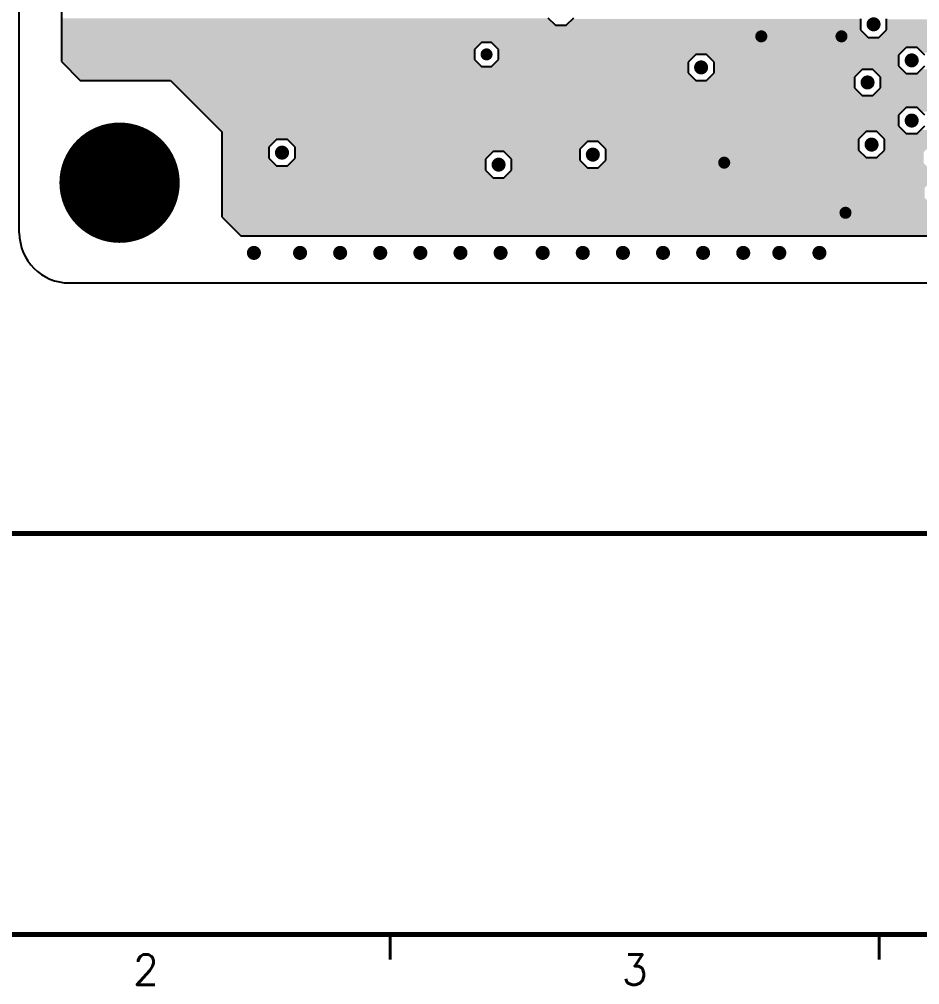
# Model space of a CAD drawing. Extents: x 295 to 953, y 10 to 290.
# Drawn here: x 552.5 to 642.3, y 10 to 106.3 of the extents above; entities that cross this region are included whole.
import ezdxf
from ezdxf.enums import TextEntityAlignment as Align

# ---------------------------------------------------------------- set-up
doc = ezdxf.new("R2010")
doc.units = 0
doc.header["$LTSCALE"] = 5
doc.header["$MEASUREMENT"] = 0
doc.layers.get('0').update_dxf_attribs({"linetype": 'CONTINUOUS', "lineweight": 25})
for name, color, linetype in [('18_VCC_GBR', 5, 'CONTINUOUS'), ('문자', 4, 'CONTINUOUS'), ('테두리', 3, 'CONTINUOUS')]:
    doc.layers.add(name, color=color, linetype=linetype)
doc.layers.add('6', color=6, linetype='CONTINUOUS', lineweight=13)
doc.styles.get("Standard").update_dxf_attribs({"font": 'simplex.shx'})
doc.styles.add('굴림체', font='')
doc.styles.get('굴림체').set_extended_font_data('GulimChe')

# ---------------------------------------------------------------- blocks, each defined once
blk = doc.blocks.new('C')
at = {"layer": '테두리'}
for points, const_width in [([(15, 285), (15, 15), (405, 15), (405, 285), (15, 285)], 0.5), ([(15, 55), (405, 55)], 0.5), ([(112.5, 12.5), (112.5, 15)], 0.3), ([(161.25, 12.5), (161.25, 15)], 0.3)]:
    blk.add_lwpolyline(points, dxfattribs=dict(at, const_width=const_width))
at = {"layer": '문자'}
for s, p in [('2', (88.125, 11.5)), ('3', (136.875, 11.5))]:
    blk.add_text(s, height=3, dxfattribs=at).set_placement(p, align=Align.MIDDLE)

msp = doc.modelspace()

# ---------------------------------------------------------------- linework, layer by layer
for points, const_width in [([(637.328, 105.8, 1), (638.028, 105.8, 1)], 0.7), ([(626.178, 104.6, 1), (626.778, 104.6, 1)], 0.6), ([(634.178, 104.6, 1), (634.778, 104.6, 1)], 0.6), ([(598.778, 102.8, 1), (599.378, 102.8, 1)], 0.6), ([(620.128, 101.5, 1), (620.828, 101.5, 1)], 0.7), ([(641.128, 102.2, 1), (641.828, 102.2, 1)], 0.7), ([(636.728, 100, 1), (637.428, 100, 1)], 0.7), ([(641.128, 96.2, 1), (641.828, 96.2, 1)], 0.7), ([(559.478, 90, 1), (565.478, 90, 1)], 6), ([(637.128, 93.8, 1), (637.828, 93.8, 1)], 0.7), ([(578.328, 93, 1), (579.028, 93, 1)], 0.7), ([(609.328, 92.8, 1), (610.028, 92.8, 1)], 0.7), ([(599.928, 91.8, 1), (600.628, 91.8, 1)], 0.7), ([(622.478, 92, 1), (623.078, 92, 1)], 0.6), ([(634.578, 87, 1), (635.178, 87, 1)], 0.6), ([(575.528, 83, 1), (576.228, 83, 1)], 0.7), ([(580.128, 83, 1), (580.828, 83, 1)], 0.7), ([(584.128, 83, 1), (584.828, 83, 1)], 0.7), ([(588.128, 83, 1), (588.828, 83, 1)], 0.7), ([(592.128, 83, 1), (592.828, 83, 1)], 0.7), ([(596.128, 83, 1), (596.828, 83, 1)], 0.7), ([(600.128, 83, 1), (600.828, 83, 1)], 0.7), ([(604.328, 83, 1), (605.028, 83, 1)], 0.7), ([(608.328, 83, 1), (609.028, 83, 1)], 0.7), ([(612.328, 83, 1), (613.028, 83, 1)], 0.7), ([(616.328, 83, 1), (617.028, 83, 1)], 0.7), ([(620.328, 83, 1), (621.028, 83, 1)], 0.7), ([(624.328, 83, 1), (625.028, 83, 1)], 0.7), ([(627.928, 83, 1), (628.628, 83, 1)], 0.7), ([(631.928, 83, 1), (632.628, 83, 1)], 0.7)]:
    msp.add_lwpolyline(points, format="xyb", close=True, dxfattribs=dict(const_width=const_width))
at = {"layer": '18_VCC_GBR', "color": 7}
for p, q in [((552.478, 85), (552.478, 255)), ((556.678, 237.918), (556.678, 102.082)), ((605.178, 106.462), (605.94, 105.7)), ((607.016, 105.7), (607.778, 106.462)), ((636.378, 106.338), (636.378, 105.262)), ((638.978, 105.262), (638.978, 106.338)), ((605.94, 105.7), (607.016, 105.7)), ((636.378, 105.262), (637.14, 104.5)), ((638.216, 104.5), (638.978, 105.262)), ((637.14, 104.5), (638.216, 104.5)), ((598.58, 104), (597.878, 103.298)), ((597.878, 103.298), (597.878, 102.302)), ((599.576, 104), (598.58, 104)), ((600.278, 103.298), (599.576, 104)), ((600.278, 102.302), (600.278, 103.298)), ((640.94, 103.5), (640.178, 102.738)), ((642.016, 103.5), (640.94, 103.5)), ((642.778, 102.738), (642.016, 103.5)), ((556.678, 102.082), (558.56, 100.2)), ((597.878, 102.302), (598.58, 101.6)), ((599.576, 101.6), (600.278, 102.302)), ((619.94, 102.8), (619.178, 102.038)), ((621.016, 102.8), (619.94, 102.8)), ((621.778, 102.038), (621.016, 102.8)), ((640.178, 102.738), (640.178, 101.662)), ((598.58, 101.6), (599.576, 101.6)), ((619.178, 102.038), (619.178, 100.962)), ((621.778, 100.962), (621.778, 102.038)), ((636.54, 101.3), (635.778, 100.538)), ((637.616, 101.3), (636.54, 101.3)), ((638.378, 100.538), (637.616, 101.3)), ((640.178, 101.662), (640.94, 100.9)), ((642.016, 100.9), (642.778, 101.662)), ((558.56, 100.2), (567.56, 100.2)), ((567.56, 100.2), (572.678, 95.082)), ((619.178, 100.962), (619.94, 100.2)), ((619.94, 100.2), (621.016, 100.2)), ((621.016, 100.2), (621.778, 100.962)), ((635.778, 100.538), (635.778, 99.462)), ((638.378, 99.462), (638.378, 100.538)), ((640.94, 100.9), (642.016, 100.9)), ((635.778, 99.462), (636.54, 98.7)), ((637.616, 98.7), (638.378, 99.462)), ((636.54, 98.7), (637.616, 98.7)), ((640.94, 97.5), (640.178, 96.738)), ((642.016, 97.5), (640.94, 97.5)), ((642.778, 96.738), (642.016, 97.5)), ((640.178, 96.738), (640.178, 95.662)), ((640.178, 95.662), (640.94, 94.9)), ((642.016, 94.9), (642.778, 95.662)), ((572.678, 95.082), (572.678, 86.582)), ((636.94, 95.1), (636.178, 94.338)), ((638.016, 95.1), (636.94, 95.1)), ((638.778, 94.338), (638.016, 95.1)), ((640.94, 94.9), (642.016, 94.9)), ((578.14, 94.3), (577.378, 93.538)), ((577.378, 93.538), (577.378, 92.462)), ((579.216, 94.3), (578.14, 94.3)), ((579.978, 93.538), (579.216, 94.3)), ((579.978, 92.462), (579.978, 93.538)), ((609.14, 94.1), (608.378, 93.338)), ((610.216, 94.1), (609.14, 94.1)), ((610.978, 93.338), (610.216, 94.1)), ((636.178, 94.338), (636.178, 93.262)), ((638.778, 93.262), (638.778, 94.338)), ((577.378, 92.462), (578.14, 91.7)), ((579.216, 91.7), (579.978, 92.462)), ((599.74, 93.1), (598.978, 92.338)), ((600.816, 93.1), (599.74, 93.1)), ((601.578, 92.338), (600.816, 93.1)), ((608.378, 93.338), (608.378, 92.262)), ((610.978, 92.262), (610.978, 93.338)), ((636.178, 93.262), (636.94, 92.5)), ((636.94, 92.5), (638.016, 92.5)), ((638.016, 92.5), (638.778, 93.262)), ((578.14, 91.7), (579.216, 91.7)), ((598.978, 92.338), (598.978, 91.262)), ((601.578, 91.262), (601.578, 92.338)), ((608.378, 92.262), (609.14, 91.5)), ((609.14, 91.5), (610.216, 91.5)), ((610.216, 91.5), (610.978, 92.262)), ((598.978, 91.262), (599.74, 90.5)), ((600.816, 90.5), (601.578, 91.262)), ((599.74, 90.5), (600.816, 90.5)), ((572.678, 86.582), (574.56, 84.7)), ((574.56, 84.7), (778.278, 84.7)), ((557.478, 80), (807.478, 80))]:
    msp.add_line(p, q, dxfattribs=at)
msp.add_arc((557.478, 85), 5, 180, 270, dxfattribs=at)
for points in [[(556.678, 105.7), (556.678, 106.4), (605.94, 105.7), (605.24, 106.4)], [(607.016, 105.7), (607.654, 106.338), (636.378, 105.7), (636.378, 106.338)], [(638.978, 106.2), (638.978, 106.3), (718.503, 106.2), (718.576, 106.3)], [(638.978, 105.498), (638.978, 106.2), (650.778, 105.498), (651.48, 106.2)], [(638.978, 106.2), (638.978, 106.2), (651.48, 106.2), (652.476, 106.2)], [(556.678, 105.262), (556.678, 105.7), (636.378, 105.262), (636.378, 105.7)], [(556.678, 104.5), (556.678, 105.262), (637.14, 104.5), (636.378, 105.262)], [(638.218, 104.502), (638.978, 105.262), (650.778, 104.502), (650.778, 105.262)], [(638.978, 105.262), (638.978, 105.498), (650.778, 105.262), (650.778, 105.498)], [(556.678, 104), (556.678, 104.5), (651.28, 104), (650.78, 104.5)], [(556.678, 104.5), (556.678, 104.5), (637.616, 104.5), (637.14, 104.5)], [(638.216, 104.5), (638.218, 104.502), (650.78, 104.5), (650.778, 104.502)], [(556.678, 103.298), (556.678, 104), (597.878, 103.298), (598.58, 104)], [(556.678, 104), (556.678, 104), (598.58, 104), (599.576, 104)], [(556.678, 102.302), (556.678, 103.298), (597.878, 102.302), (597.878, 103.298)], [(599.776, 103.8), (599.576, 104), (651.48, 103.8), (651.28, 104)], [(600.076, 103.5), (599.776, 103.8), (661.678, 103.5), (661.678, 103.8)], [(600.278, 103.298), (600.076, 103.5), (640.738, 103.298), (640.94, 103.5)], [(600.076, 103.5), (600.076, 103.5), (640.94, 103.5), (642.016, 103.5)], [(600.278, 102.8), (600.278, 103.298), (640.24, 102.8), (640.738, 103.298)], [(642.554, 102.962), (642.016, 103.5), (661.678, 102.962), (661.678, 103.5)], [(556.678, 102.082), (556.678, 102.302), (598.098, 102.082), (597.878, 102.302)], [(557.16, 101.6), (556.678, 102.082), (598.58, 101.6), (598.098, 102.082)], [(600.014, 102.038), (600.278, 102.302), (619.178, 102.038), (619.442, 102.302)], [(600.278, 102.302), (600.278, 102.8), (619.442, 102.302), (619.94, 102.8)], [(600.278, 102.8), (600.278, 102.8), (619.94, 102.8), (621.016, 102.8)], [(621.078, 102.738), (621.016, 102.8), (640.178, 102.738), (640.24, 102.8)], [(621.778, 102.038), (621.078, 102.738), (640.178, 102.038), (640.178, 102.738)], [(557.798, 100.962), (557.16, 101.6), (619.178, 100.962), (619.178, 101.6)], [(599.576, 101.6), (600.014, 102.038), (619.178, 101.6), (619.178, 102.038)], [(621.778, 101.662), (621.778, 102.038), (640.178, 101.662), (640.178, 102.038)], [(621.778, 101.3), (621.778, 101.662), (640.54, 101.3), (640.178, 101.662)], [(621.778, 100.962), (621.778, 101.3), (636.202, 100.962), (636.54, 101.3)], [(621.778, 101.3), (621.778, 101.3), (636.54, 101.3), (637.616, 101.3)], [(638.016, 100.9), (637.616, 101.3), (640.94, 100.9), (640.54, 101.3)], [(642.016, 100.9), (642.416, 101.3), (667.04, 100.9), (667.44, 101.3)], [(558.56, 100.2), (557.798, 100.962), (619.94, 100.2), (619.178, 100.962)], [(568.298, 99.462), (567.56, 100.2), (635.778, 99.462), (635.778, 100.2)], [(621.016, 100.2), (621.354, 100.538), (635.778, 100.2), (635.778, 100.538)], [(621.354, 100.538), (621.778, 100.962), (635.778, 100.538), (636.202, 100.962)], [(638.378, 100.538), (638.016, 100.9), (666.678, 100.538), (667.04, 100.9)], [(638.016, 100.9), (638.016, 100.9), (642.016, 100.9), (640.94, 100.9)], [(638.378, 99.462), (638.378, 100.538), (666.678, 99.462), (666.678, 100.538)], [(569.06, 98.7), (568.298, 99.462), (636.54, 98.7), (635.778, 99.462)], [(638.016, 99.1), (638.378, 99.462), (667.04, 99.1), (666.678, 99.462)], [(569.822, 97.938), (569.06, 98.7), (716.978, 97.938), (717.74, 98.7)], [(569.06, 98.7), (569.06, 98.7), (717.74, 98.7), (718.816, 98.7)], [(637.616, 98.7), (638.016, 99.1), (667.44, 98.7), (667.04, 99.1)], [(570.26, 97.5), (569.822, 97.938), (716.978, 97.5), (716.978, 97.938)], [(571.022, 96.738), (570.26, 97.5), (640.178, 96.738), (640.94, 97.5)], [(570.26, 97.5), (570.26, 97.5), (640.94, 97.5), (642.016, 97.5)], [(642.416, 97.1), (642.016, 97.5), (716.978, 97.1), (716.978, 97.5)], [(572.098, 95.662), (571.022, 96.738), (640.178, 95.662), (640.178, 96.738)], [(572.66, 95.1), (572.098, 95.662), (640.74, 95.1), (640.178, 95.662)], [(572.678, 95.082), (572.66, 95.1), (636.922, 95.082), (636.94, 95.1)], [(572.66, 95.1), (572.66, 95.1), (636.94, 95.1), (638.016, 95.1)], [(572.678, 94.338), (572.678, 95.082), (636.178, 94.338), (636.922, 95.082)], [(638.216, 94.9), (638.016, 95.1), (640.94, 94.9), (640.74, 95.1)], [(638.616, 94.5), (638.216, 94.9), (710.74, 94.5), (710.34, 94.9)], [(638.778, 94.338), (638.616, 94.5), (716.778, 94.338), (716.778, 94.5)], [(642.016, 94.9), (642.378, 95.262), (710.34, 94.9), (709.978, 95.262)], [(572.678, 94.3), (572.678, 94.338), (636.178, 94.3), (636.178, 94.338)], [(572.678, 93.538), (572.678, 94.3), (577.378, 93.538), (578.14, 94.3)], [(572.678, 94.3), (572.678, 94.3), (578.14, 94.3), (579.216, 94.3)], [(572.678, 92.462), (572.678, 93.538), (577.378, 92.462), (577.378, 93.538)], [(579.416, 94.1), (579.216, 94.3), (636.178, 94.1), (636.178, 94.3)], [(579.978, 93.538), (579.416, 94.1), (608.578, 93.538), (609.14, 94.1)], [(579.416, 94.1), (579.416, 94.1), (609.14, 94.1), (610.216, 94.1)], [(579.978, 93.338), (579.978, 93.538), (608.378, 93.338), (608.578, 93.538)], [(610.978, 93.338), (610.216, 94.1), (636.178, 93.338), (636.178, 94.1)], [(638.778, 93.8), (638.778, 94.338), (716.778, 93.8), (716.778, 94.338)], [(638.778, 93.262), (638.778, 93.8), (642.902, 93.262), (643.44, 93.8)], [(638.778, 93.8), (638.778, 93.8), (643.44, 93.8), (644.516, 93.8)], [(572.678, 91.7), (572.678, 92.462), (578.14, 91.7), (577.378, 92.462)], [(579.854, 92.338), (579.978, 92.462), (598.978, 92.338), (599.102, 92.462)], [(579.978, 93.1), (579.978, 93.338), (608.378, 93.1), (608.378, 93.338)], [(579.978, 92.462), (579.978, 93.1), (599.102, 92.462), (599.74, 93.1)], [(579.978, 93.1), (579.978, 93.1), (599.74, 93.1), (600.816, 93.1)], [(601.578, 92.338), (600.816, 93.1), (608.378, 92.338), (608.378, 93.1)], [(610.978, 93.262), (610.978, 93.338), (636.178, 93.262), (636.178, 93.338)], [(610.978, 92.5), (610.978, 93.262), (636.94, 92.5), (636.178, 93.262)], [(610.978, 92.262), (610.978, 92.5), (642.678, 92.262), (642.678, 92.5)], [(638.016, 92.5), (638.554, 93.038), (642.678, 92.5), (642.678, 93.038)], [(638.554, 93.038), (638.778, 93.262), (642.678, 93.038), (642.902, 93.262)], [(572.678, 91.262), (572.678, 91.7), (598.978, 91.262), (598.978, 91.7)], [(579.216, 91.7), (579.854, 92.338), (598.978, 91.7), (598.978, 92.338)], [(601.578, 92.262), (601.578, 92.338), (608.378, 92.262), (608.378, 92.338)], [(601.578, 91.5), (601.578, 92.262), (609.14, 91.5), (608.378, 92.262)], [(601.578, 91.262), (601.578, 91.5), (643.378, 91.262), (643.14, 91.5)], [(610.216, 91.5), (610.678, 91.962), (643.14, 91.5), (642.678, 91.962)], [(610.678, 91.962), (610.978, 92.262), (642.678, 91.962), (642.678, 92.262)], [(572.678, 90.5), (572.678, 91.262), (599.74, 90.5), (598.978, 91.262)], [(600.816, 90.5), (600.854, 90.538), (673.178, 90.5), (673.178, 90.538)], [(600.854, 90.538), (601.516, 91.2), (673.178, 90.538), (673.84, 91.2)], [(601.516, 91.2), (601.578, 91.262), (643.44, 91.2), (643.378, 91.262)], [(601.516, 91.2), (601.516, 91.2), (644.476, 91.2), (643.44, 91.2)], [(572.678, 90.2), (572.678, 90.5), (673.178, 90.2), (673.178, 90.5)], [(572.678, 89.498), (572.678, 90.2), (642.778, 89.498), (643.48, 90.2)], [(572.678, 90.2), (572.678, 90.2), (643.48, 90.2), (644.476, 90.2)], [(572.678, 88.502), (572.678, 89.498), (642.778, 88.502), (642.778, 89.498)], [(572.678, 87.8), (572.678, 88.502), (643.48, 87.8), (642.778, 88.502)], [(572.678, 87.002), (572.678, 87.8), (671.778, 87.002), (671.778, 87.8)], [(572.678, 86.582), (572.678, 87.002), (672.198, 86.582), (671.778, 87.002)], [(572.96, 86.3), (572.678, 86.582), (672.48, 86.3), (672.198, 86.582)], [(573.298, 85.962), (572.96, 86.3), (714.178, 85.962), (714.178, 86.3)], [(574.06, 85.2), (573.298, 85.962), (714.94, 85.2), (714.178, 85.962)], [(574.56, 84.7), (574.06, 85.2), (778.278, 84.7), (778.278, 85.2)]]:
    msp.add_solid(points, dxfattribs=at)

# ---------------------------------------------------------------- block references
msp.add_blockref('C', (476.978, 0))

# ---------------------------------------------------------------- texts
at = {"layer": '6', "color": 4, "insert": (573.671, 73.538), "char_height": 3, "width": 36.96202, "attachment_point": 4, "style": '굴림체'}
msp.add_mtext('{\\f굴림|b0|i0|c129;\\C7;', dxfattribs=at)

doc.saveas('drawing.dxf')
